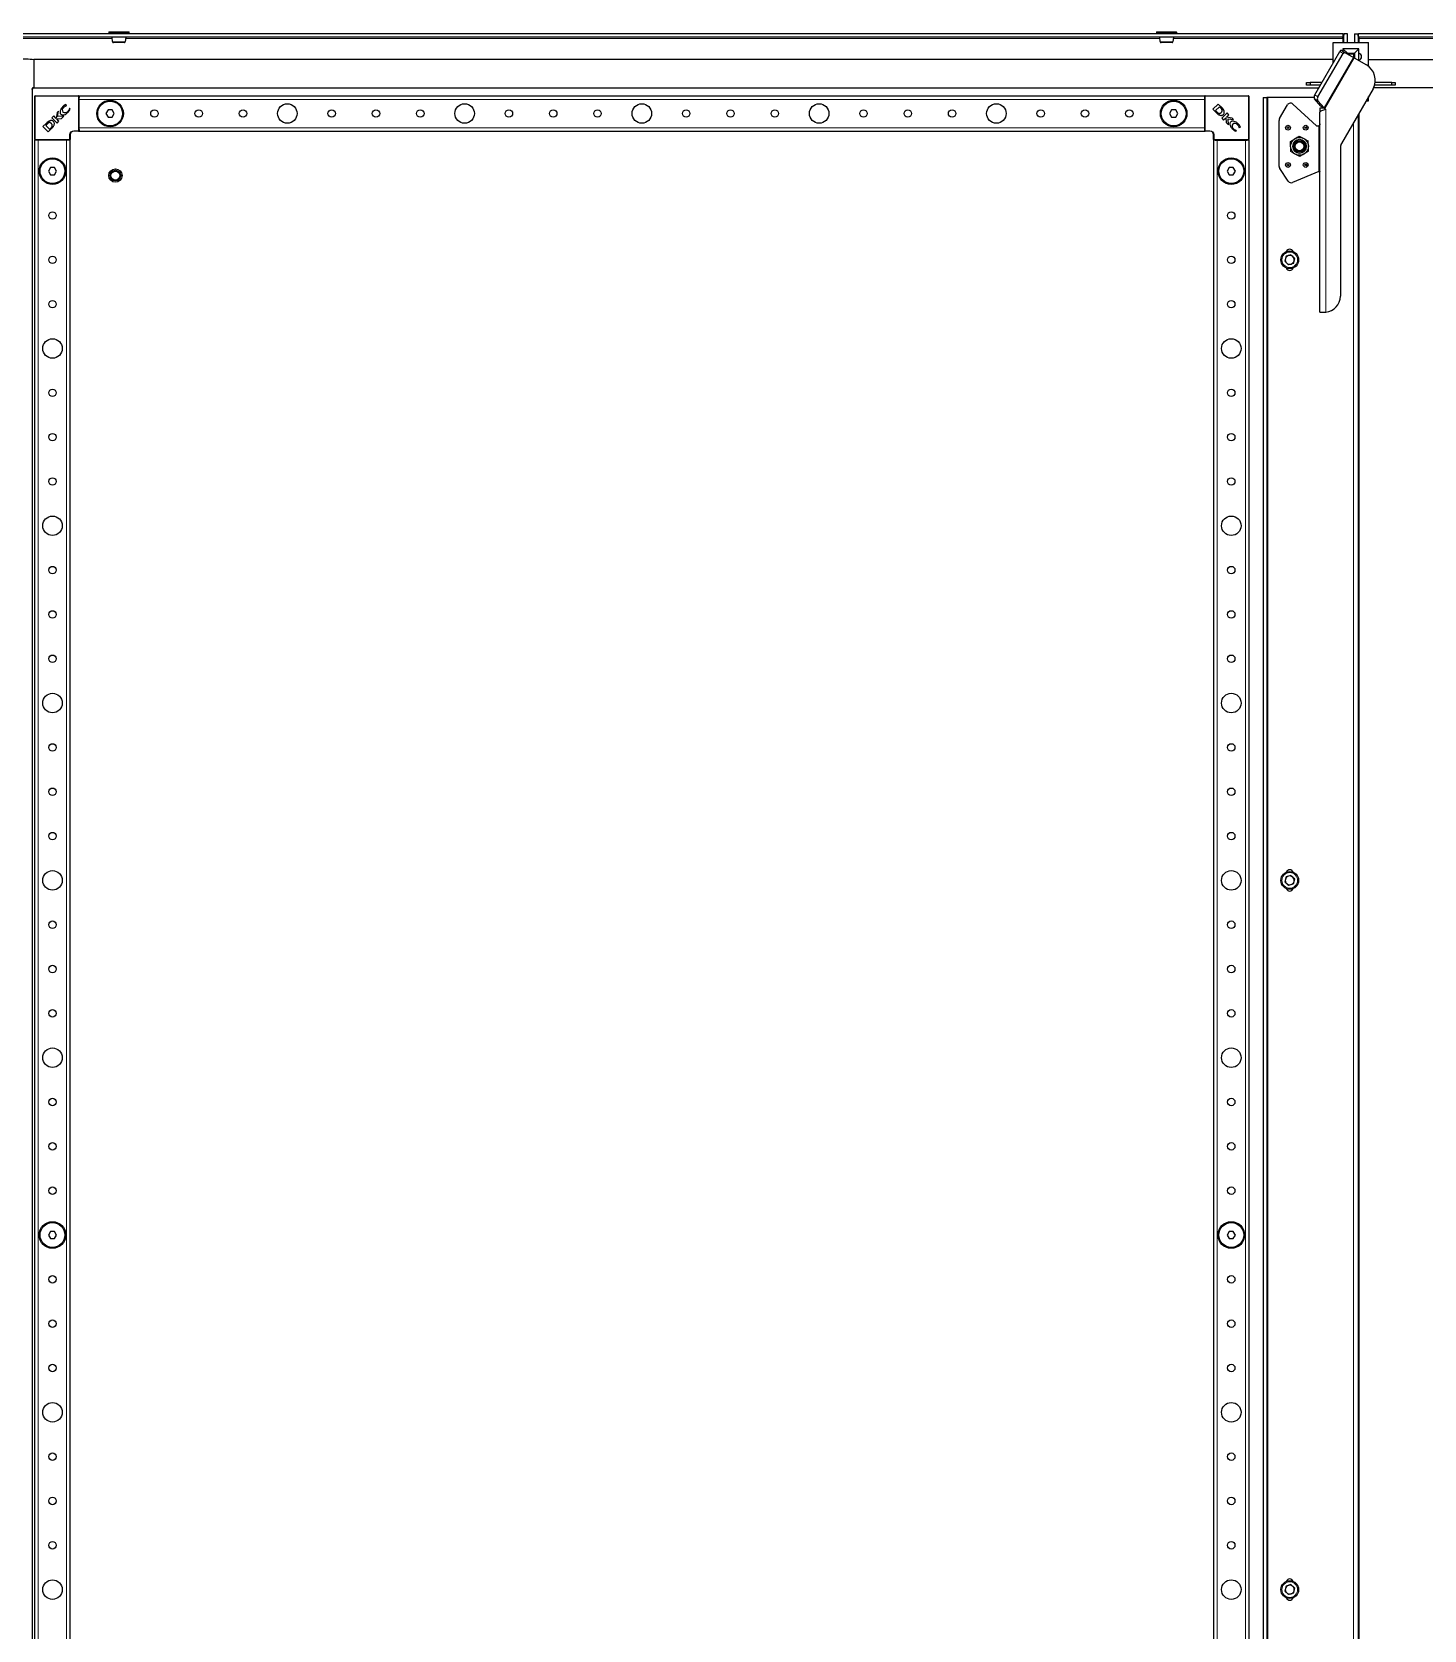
# Model space of a CAD drawing. Header units: millimetres. Extents: x -1565 to 3390, y -1390 to 1219.
# Drawn here: x -1167 to -381, y -444 to 457 of the extents above; entities that cross this region are included whole.
import ezdxf

# ---------------------------------------------------------------- set-up
doc = ezdxf.new("R2010")
doc.units = ezdxf.units.MM

msp = doc.modelspace()

# ---------------------------------------------------------------- linework, layer by layer
at = {"color": 7, "linetype": 'Continuous', "lineweight": 25}
for p, q in [((-426.74, 456.28), (-1217.14, 456.28)), ((-426.74, 454.28), (-1217.14, 454.28)), ((-1123.19, 457.03), (-1123.19, 456.28)), ((-1122.94, 457.28), (-1111.94, 457.28)), ((-1111.69, 456.28), (-1111.69, 457.03)), ((-532.19, 457.03), (-532.19, 456.28)), ((-531.94, 457.28), (-523.43, 457.28)), ((-523.43, 457.28), (-520.94, 457.28)), ((-520.69, 456.28), (-520.69, 457.03)), ((-432.44, 451.28), (-412.44, 451.28)), ((-432.44, 439.86), (-432.44, 451.28)), ((-426.83, 454.28), (-427.04, 453.68)), ((-426.74, 454.28), (-426.74, 456.28)), ((-424.44, 456.28), (-426.44, 456.28)), ((-426.44, 451.28), (-426.44, 456.28)), ((-424.44, 451.28), (-424.44, 456.28)), ((-420.44, 456.28), (-418.44, 456.28)), ((-420.44, 456.28), (-420.44, 451.28)), ((-418.44, 456.28), (-418.44, 451.28)), ((-418.14, 454.28), (-418.14, 456.28)), ((372.26, 456.28), (-418.14, 456.28)), ((372.26, 454.28), (-418.14, 454.28)), ((-417.84, 453.68), (-418.04, 454.28)), ((-412.44, 437.87), (-412.44, 451.28)), ((-1165.44, 441.78), (-1165.44, 426.11)), ((-432.44, 441.78), (-1165.44, 441.78)), ((-442.88, 421.78), (-428.74, 446.26)), ((-441.04, 420.72), (-426.9, 445.2)), ((-427.63, 446.77), (-425.79, 445.71)), ((-424.44, 445.33), (-426.94, 447.82)), ((-426.94, 447.82), (-426.94, 446.38)), ((-417.94, 447.82), (-426.94, 447.82)), ((-425.79, 445.71), (-421.03, 442.96)), ((-424.44, 444.94), (-424.44, 445.33)), ((-424.44, 445.33), (-423.94, 444.83)), ((-424.44, 445.33), (-420.43, 445.33)), ((-420.66, 442.75), (-421.03, 442.96)), ((-420.43, 445.33), (-420.93, 444.83)), ((-420.66, 442.75), (-413.72, 438.74)), ((-420.43, 445.33), (-417.94, 447.82)), ((-420.43, 445.33), (-420.43, 442.62)), ((-417.94, 445.26), (-417.94, 447.82)), ((-417.94, 441.38), (-417.94, 445.26)), ((-412.44, 441.78), (320.56, 441.78)), ((-417.94, 441.18), (-417.94, 441.38)), ((-1166.44, 424.78), (-1166.44, -867.22)), ((-1165.44, 425.78), (-440.56, 425.78)), ((-447.44, 427.28), (-447.44, 428.78)), ((-447.44, 428.78), (-445.44, 428.78)), ((-445.44, 427.28), (-447.44, 427.28)), ((-445.44, 428.78), (-445.44, 427.28)), ((-438.83, 428.78), (-445.44, 428.78)), ((-439.7, 427.28), (-445.44, 427.28)), ((-409.98, 425.23), (-427.81, 394.34)), ((320.56, 425.78), (-409.69, 425.78)), ((-399.44, 427.28), (-409.12, 427.28)), ((-399.44, 428.78), (-408.8, 428.78)), ((-399.44, 427.28), (-399.44, 428.78)), ((-399.44, 428.78), (-397.44, 428.78)), ((-397.44, 427.28), (-399.44, 427.28)), ((-397.44, 428.78), (-397.44, 427.28)), ((-1164.94, 396.58), (-1164.94, 420.98)), ((-1164.64, 421.28), (-1140.24, 421.28)), ((-1147, 415.74), (-1147.34, 416.43)), ((-1147.14, 415.6), (-1147, 415.74)), ((-1139.94, 420.98), (-1139.94, 421.28)), ((-1139.94, 421.28), (-504.94, 421.28)), ((-1139.94, 420.98), (-1139.94, 420.34)), ((-1139.94, 419.28), (-1139.94, 420.34)), ((-1139.94, 403.28), (-1139.94, 419.28)), ((-504.94, 420.98), (-504.94, 421.28)), ((-504.94, 420.34), (-504.94, 420.98)), ((-504.94, 419.28), (-504.94, 420.34)), ((-504.94, 403.28), (-504.94, 419.28)), ((-504.64, 421.28), (-480.24, 421.28)), ((-497.33, 416.64), (-500.29, 413.68)), ((-496.63, 415.11), (-498.81, 412.93)), ((-495.34, 414.64), (-497.33, 416.64)), ((-495.89, 414.39), (-496.63, 415.11)), ((-479.94, 420.98), (-479.94, 396.58)), ((-471.94, 420.28), (-471.94, -862.72)), ((-471.94, 420.28), (-469.94, 420.28)), ((-469.94, 420.28), (-469.94, -862.72)), ((-469.34, 420.28), (-469.94, 420.28)), ((-443.22, 420.28), (-469.34, 420.28)), ((-462.67, 408.44), (-458.21, 416.16)), ((-455.13, 416.6), (-441.94, 404.28)), ((-439.33, 415.5), (-442.91, 419.55)), ((-437.5, 414.44), (-441.07, 418.49)), ((-439.33, 415.5), (-437.5, 414.44)), ((-413.87, 418.48), (-412.44, 418.48)), ((-412.44, 418.48), (-412.44, 420.96)), ((-1158.3, 405.88), (-1160.29, 403.89)), ((-1154.24, 409.94), (-1155.29, 408.89)), ((-1155.29, 408.89), (-1152.33, 405.93)), ((-1152.85, 408.55), (-1154.24, 409.94)), ((-1152.36, 411.82), (-1152.85, 408.55)), ((-1152.51, 408.23), (-1149.85, 408.41)), ((-1151.27, 406.99), (-1152.51, 408.23)), ((-1151.57, 412.61), (-1152.36, 411.82)), ((-1152.33, 405.93), (-1151.27, 406.99)), ((-1152.04, 409.52), (-1151.57, 412.61)), ((-1148.57, 409.7), (-1152.04, 409.52)), ((-1149.85, 408.41), (-1148.57, 409.7)), ((-1145.19, 414.17), (-1145.3, 414.06)), ((-1144.94, 413.66), (-1145.19, 414.17)), ((-1123.59, 413.28), (-1124.75, 411.28)), ((-1124.75, 411.28), (-1123.59, 409.28)), ((-1121.28, 413.28), (-1123.59, 413.28)), ((-1123.59, 409.28), (-1121.28, 409.28)), ((-1120.13, 411.28), (-1121.28, 413.28)), ((-1121.28, 409.28), (-1120.13, 411.28)), ((-523.59, 413.28), (-524.75, 411.28)), ((-524.75, 411.28), (-523.59, 409.28)), ((-521.28, 413.28), (-523.59, 413.28)), ((-523.59, 409.28), (-521.28, 409.28)), ((-520.13, 411.28), (-521.28, 413.28)), ((-521.28, 409.28), (-520.13, 411.28)), ((-500.29, 413.68), (-498.4, 411.79)), ((-498.81, 412.93), (-498.13, 412.27)), ((-498.4, 411.79), (-498.38, 411.77)), ((-492.33, 411.63), (-495.29, 408.67)), ((-495.29, 408.67), (-494.23, 407.61)), ((-494.23, 407.61), (-492.99, 408.86)), ((-492.99, 408.86), (-492.81, 406.2)), ((-492.81, 406.2), (-491.53, 404.91)), ((-492.67, 409.2), (-491.28, 410.59)), ((-489.41, 408.71), (-492.67, 409.2)), ((-491.28, 410.59), (-492.33, 411.63)), ((-491.71, 408.38), (-488.61, 407.91)), ((-491.53, 404.91), (-491.71, 408.38)), ((-488.61, 407.91), (-489.41, 408.71)), ((-462.94, 381.39), (-462.94, 407.44)), ((-437.43, 414.28), (-439.94, 414.28)), ((-439.94, 414.28), (-439.94, 412.04)), ((-439.94, 299.28), (-439.94, 412.04)), ((-436.62, 413.6), (-437.19, 414.13)), ((-436.94, 413.9), (-436.94, 413.48)), ((-436.64, 413.57), (-436.62, 413.6)), ((-418.44, 410.57), (-418.44, -853)), ((-1160.29, 403.89), (-1157.33, 400.93)), ((-1158.05, 405.33), (-1158.77, 404.59)), ((-1158.77, 404.59), (-1156.59, 402.41)), ((-1157.33, 400.93), (-1155.44, 402.82)), ((-1156.59, 402.41), (-1155.93, 403.09)), ((-1155.44, 402.82), (-1155.42, 402.84)), ((-1144.94, 399.28), (-1144.94, 396.58)), ((-1140.24, 401.28), (-1142.94, 401.28)), ((-1139.94, 402.23), (-1139.94, 403.28)), ((-1139.94, 402.23), (-1139.94, 401.58)), ((-1139.94, 401.28), (-1139.94, 401.58)), ((-1139.94, 401.28), (-504.94, 401.28)), ((-504.94, 402.23), (-504.94, 403.28)), ((-504.94, 401.58), (-504.94, 402.23)), ((-504.94, 401.28), (-504.94, 401.58)), ((-501.94, 401.28), (-504.64, 401.28)), ((-499.94, 396.58), (-499.94, 399.28)), ((-487.57, 401.29), (-487.06, 401.53)), ((-487.06, 401.53), (-487.16, 401.64)), ((-485.62, 403.48), (-485.48, 403.35)), ((-485.48, 403.35), (-484.8, 403.68)), ((-456.51, 395.55), (-454.04, 397.05)), ((-451.58, 398.55), (-449.04, 397.17)), ((-441.94, 404.28), (-440.54, 404.28)), ((-440.3, 404.28), (-440.54, 404.28)), ((-1164.94, -838.72), (-1164.94, 396.28)), ((-1164.64, 396.28), (-1164.94, 396.28)), ((-1163.99, 396.28), (-1164.64, 396.28)), ((-1162.94, 396.28), (-1163.99, 396.28)), ((-1146.94, 396.28), (-1162.94, 396.28)), ((-1145.89, 396.28), (-1146.94, 396.28)), ((-1145.24, 396.28), (-1145.89, 396.28)), ((-1144.94, 396.28), (-1145.24, 396.28)), ((-1144.94, -838.72), (-1144.94, 396.28)), ((-499.94, 396.28), (-499.94, -838.72)), ((-499.94, 396.28), (-499.64, 396.28)), ((-498.99, 396.28), (-499.64, 396.28)), ((-498.99, 396.28), (-497.94, 396.28)), ((-497.94, 396.28), (-481.94, 396.28)), ((-481.94, 396.28), (-480.89, 396.28)), ((-480.24, 396.28), (-480.89, 396.28)), ((-480.24, 396.28), (-479.94, 396.28)), ((-479.94, 396.28), (-479.94, -838.72)), ((-451.3, 387.01), (-453.83, 388.39)), ((-446.37, 390.02), (-448.84, 388.51)), ((-428.35, 392.34), (-428.35, 308.28)), ((-1156.09, 380.78), (-1157.25, 378.78)), ((-1157.25, 378.78), (-1156.09, 376.78)), ((-1153.78, 380.78), (-1156.09, 380.78)), ((-1152.63, 378.78), (-1153.78, 380.78)), ((-1153.78, 376.78), (-1152.63, 378.78)), ((-491.09, 380.78), (-492.25, 378.78)), ((-492.25, 378.78), (-491.09, 376.78)), ((-488.78, 380.78), (-491.09, 380.78)), ((-487.63, 378.78), (-488.78, 380.78)), ((-488.78, 376.78), (-487.63, 378.78)), ((-457.84, 373.13), (-462.6, 380.28)), ((-440.54, 378.53), (-440.3, 378.78)), ((-440.54, 378.53), (-439.94, 378.64)), ((-1156.09, 376.78), (-1153.78, 376.78)), ((-491.09, 376.78), (-488.78, 376.78)), ((-440.54, 378.53), (-455.43, 372.38)), ((-459.04, 330.78), (-459.72, 327.97)), ((-457.62, 325.97), (-459.72, 327.97)), ((-456.26, 331.6), (-459.04, 330.78)), ((-454.84, 326.78), (-457.62, 325.97)), ((-456.26, 331.6), (-454.16, 329.6)), ((-454.84, 326.78), (-454.16, 329.6)), ((-439.94, 299.28), (-438.97, 299.28)), ((-438.97, 299.28), (-436.85, 299.28)), ((-459.04, -19.22), (-459.72, -22.03)), ((-457.62, -24.03), (-459.72, -22.03)), ((-456.26, -18.4), (-459.04, -19.22)), ((-454.84, -23.22), (-457.62, -24.03)), ((-456.26, -18.4), (-454.16, -20.4)), ((-454.84, -23.22), (-454.16, -20.4)), ((-1156.09, -219.22), (-1157.25, -221.22)), ((-1157.25, -221.22), (-1156.09, -223.22)), ((-1153.78, -219.22), (-1156.09, -219.22)), ((-1156.09, -223.22), (-1153.78, -223.22)), ((-1152.63, -221.22), (-1153.78, -219.22)), ((-1153.78, -223.22), (-1152.63, -221.22)), ((-491.09, -219.22), (-492.25, -221.22)), ((-492.25, -221.22), (-491.09, -223.22)), ((-488.78, -219.22), (-491.09, -219.22)), ((-491.09, -223.22), (-488.78, -223.22)), ((-487.63, -221.22), (-488.78, -219.22)), ((-488.78, -223.22), (-487.63, -221.22)), ((-459.04, -419.22), (-459.72, -422.03)), ((-457.62, -424.03), (-459.72, -422.03)), ((-456.26, -418.4), (-459.04, -419.22)), ((-454.84, -423.22), (-457.62, -424.03)), ((-456.26, -418.4), (-454.16, -420.4)), ((-454.84, -423.22), (-454.16, -420.4))]:
    msp.add_line(p, q, dxfattribs=at)
at = {"color": 8, "linetype": 'Continuous', "lineweight": 18}
for p, q in [((-1216.84, 453.68), (-1121.41, 453.68)), ((-1111.69, 457.03), (-1123.19, 457.03)), ((-1113.47, 453.68), (-530.41, 453.68)), ((-523.29, 457.03), (-532.19, 457.03)), ((-520.69, 457.03), (-523.29, 457.03)), ((-522.47, 453.68), (-427.04, 453.68)), ((-427.04, 453.68), (-427.04, 451.28)), ((-417.84, 451.28), (-417.84, 453.68)), ((-417.84, 453.68), (-322.41, 453.68)), ((-437.5, 414.44), (-421.03, 442.96)), ((-437.19, 414.13), (-420.66, 442.75)), ((-428.74, 446.26), (-426.9, 445.2)), ((-423.94, 444.83), (-423.94, 444.65)), ((-420.93, 444.83), (-423.94, 444.83)), ((-420.93, 442.91), (-420.93, 444.83)), ((-1164.64, 420.98), (-1164.94, 420.98)), ((-1164.64, 420.98), (-1164.64, 421.28)), ((-1164.64, 420.98), (-1164.64, 396.58)), ((-1140.24, 420.98), (-1164.64, 420.98)), ((-1140.24, 421.28), (-1140.24, 420.98)), ((-1140.24, 401.58), (-1140.24, 420.98)), ((-1139.94, 420.98), (-1140.24, 420.98)), ((-1139.94, 419.28), (-504.94, 419.28)), ((-504.64, 420.98), (-504.94, 420.98)), ((-504.64, 420.98), (-504.64, 421.28)), ((-504.64, 420.98), (-504.64, 401.58)), ((-480.24, 420.98), (-504.64, 420.98)), ((-480.24, 420.98), (-480.24, 421.28)), ((-480.24, 396.58), (-480.24, 420.98)), ((-480.24, 420.98), (-479.94, 420.98)), ((-469.34, -862.72), (-469.34, 420.28)), ((-442.91, 419.55), (-441.07, 418.49)), ((-442.88, 421.78), (-441.04, 420.72)), ((-436.64, 299.31), (-436.64, 413.57)), ((-421.04, 406.07), (-421.04, -848.5)), ((-417.84, -854.04), (-417.84, 411.61)), ((-1164.64, 396.58), (-1164.94, 396.58)), ((-1164.64, 396.58), (-1145.24, 396.58)), ((-1164.64, 396.58), (-1164.64, 396.28)), ((-1145.24, 396.58), (-1145.24, 399.28)), ((-1144.94, 399.28), (-1145.24, 399.28)), ((-1145.24, 396.58), (-1145.24, 396.28)), ((-1144.94, 396.58), (-1145.24, 396.58)), ((-1142.94, 401.58), (-1140.24, 401.58)), ((-1142.94, 401.28), (-1142.94, 401.58)), ((-1140.24, 401.58), (-1140.24, 401.28)), ((-1139.94, 401.58), (-1140.24, 401.58)), ((-1139.94, 403.28), (-504.94, 403.28)), ((-504.64, 401.58), (-504.94, 401.58)), ((-504.64, 401.28), (-504.64, 401.58)), ((-504.64, 401.58), (-501.94, 401.58)), ((-501.94, 401.28), (-501.94, 401.58)), ((-499.94, 399.28), (-499.64, 399.28)), ((-499.64, 396.58), (-499.94, 396.58)), ((-499.64, 399.28), (-499.64, 396.58)), ((-499.64, 396.58), (-480.24, 396.58)), ((-499.64, 396.28), (-499.64, 396.58)), ((-480.24, 396.28), (-480.24, 396.58)), ((-479.94, 396.58), (-480.24, 396.58)), ((-440.54, 378.53), (-440.54, 404.28)), ((-1162.94, -838.72), (-1162.94, 396.28)), ((-1146.94, -838.72), (-1146.94, 396.28)), ((-497.94, 396.28), (-497.94, -838.72)), ((-481.94, 396.28), (-481.94, -838.72))]:
    msp.add_line(p, q, dxfattribs=at)
at = {"color": 7, "linetype": 'Continuous', "lineweight": 25}
for centre, radius in [((-1122.44, 411.28), 7.5), ((-1122.44, 411.28), 7), ((-1022.44, 411.28), 5.5), ((-922.44, 411.28), 5.5), ((-822.44, 411.28), 5.5), ((-722.44, 411.28), 5.5), ((-622.44, 411.28), 5.5), ((-522.44, 411.28), 7.5), ((-522.44, 411.28), 7), ((-1097.44, 411.28), 2.1), ((-1072.44, 411.28), 2.1), ((-1047.44, 411.28), 2.1), ((-997.44, 411.28), 2.1), ((-972.44, 411.28), 2.1), ((-947.44, 411.28), 2.1), ((-897.44, 411.28), 2.1), ((-872.44, 411.28), 2.1), ((-847.44, 411.28), 2.1), ((-797.44, 411.28), 2.1), ((-772.44, 411.28), 2.1), ((-747.44, 411.28), 2.1), ((-697.44, 411.28), 2.1), ((-672.44, 411.28), 2.1), ((-647.44, 411.28), 2.1), ((-597.44, 411.28), 2.1), ((-572.44, 411.28), 2.1), ((-547.44, 411.28), 2.1), ((-457.94, 403.28), 1.35), ((-457.94, 403.28), 0.493), ((-451.44, 392.78), 5), ((-447.94, 403.28), 1.35), ((-447.94, 403.28), 0.493), ((-451.44, 392.78), 3.57), ((-451.44, 392.78), 3), ((-451.44, 392.78), 2.5), ((-1154.94, 378.78), 7.5), ((-1154.94, 378.78), 7), ((-1119.44, 376.28), 3.75), ((-1119.44, 376.28), 3), ((-1119.44, 376.28), 2.5), ((-489.94, 378.78), 7.5), ((-489.94, 378.78), 7), ((-457.94, 382.28), 1.35), ((-457.94, 382.28), 0.493), ((-447.94, 382.28), 1.35), ((-447.94, 382.28), 0.493), ((-1154.94, 353.78), 2.1), ((-489.94, 353.78), 2.1), ((-456.94, 328.78), 5), ((-1154.94, 328.78), 2.1), ((-489.94, 328.78), 2.1), ((-1154.94, 303.78), 2.1), ((-489.94, 303.78), 2.1), ((-1154.94, 278.78), 5.5), ((-489.94, 278.78), 5.5), ((-1154.94, 253.78), 2.1), ((-489.94, 253.78), 2.1), ((-1154.94, 228.78), 2.1), ((-489.94, 228.78), 2.1), ((-1154.94, 203.78), 2.1), ((-489.94, 203.78), 2.1), ((-1154.94, 178.78), 5.5), ((-489.94, 178.78), 5.5), ((-1154.94, 153.78), 2.1), ((-489.94, 153.78), 2.1), ((-1154.94, 128.78), 2.1), ((-489.94, 128.78), 2.1), ((-1154.94, 103.78), 2.1), ((-489.94, 103.78), 2.1), ((-1154.94, 78.78), 5.5), ((-489.94, 78.78), 5.5), ((-1154.94, 53.78), 2.1), ((-489.94, 53.78), 2.1), ((-1154.94, 28.78), 2.1), ((-489.94, 28.78), 2.1), ((-1154.94, 3.78), 2.1), ((-489.94, 3.78), 2.1), ((-1154.94, -21.22), 5.5), ((-489.94, -21.22), 5.5), ((-456.94, -21.22), 5), ((-1154.94, -46.22), 2.1), ((-489.94, -46.22), 2.1), ((-1154.94, -71.22), 2.1), ((-489.94, -71.22), 2.1), ((-1154.94, -96.22), 2.1), ((-489.94, -96.22), 2.1), ((-1154.94, -121.22), 5.5), ((-489.94, -121.22), 5.5), ((-1154.94, -146.22), 2.1), ((-489.94, -146.22), 2.1), ((-1154.94, -171.22), 2.1), ((-489.94, -171.22), 2.1), ((-1154.94, -196.22), 2.1), ((-489.94, -196.22), 2.1), ((-1154.94, -221.22), 7.5), ((-1154.94, -221.22), 7), ((-489.94, -221.22), 7.5), ((-489.94, -221.22), 7), ((-1154.94, -246.22), 2.1), ((-489.94, -246.22), 2.1), ((-1154.94, -271.22), 2.1), ((-489.94, -271.22), 2.1), ((-1154.94, -296.22), 2.1), ((-489.94, -296.22), 2.1), ((-1154.94, -321.22), 5.5), ((-489.94, -321.22), 5.5), ((-1154.94, -346.22), 2.1), ((-489.94, -346.22), 2.1), ((-1154.94, -371.22), 2.1), ((-489.94, -371.22), 2.1), ((-1154.94, -396.22), 2.1), ((-489.94, -396.22), 2.1), ((-1154.94, -421.22), 5.5), ((-489.94, -421.22), 5.5), ((-456.94, -421.22), 5)]:
    msp.add_circle(centre, radius, dxfattribs=at)
at = {"color": 8, "linetype": 'Continuous', "lineweight": 18}
for centre, radius in [((-451.44, 392.78), 3.97), ((-456.94, 328.78), 4.4), ((-456.94, -21.22), 4.4), ((-456.94, -421.22), 4.4)]:
    msp.add_circle(centre, radius, dxfattribs=at)
at = {"color": 7, "linetype": 'Continuous', "lineweight": 25}
for centre, radius, start, end in [((-1122.94, 457.03), 0.25, 90, 180), ((-1120.55, 451.78), 0.5, 195.31604, 270.02276), ((-1114.33, 451.78), 0.5, 269.99815, 345.40011), ((-1111.94, 457.03), 0.25, 0, 90), ((-531.94, 457.03), 0.25, 90, 180), ((-529.55, 451.78), 0.5, 195.24646, 270.04596), ((-523.33, 451.78), 0.5, 269.96367, 344.83397), ((-520.94, 457.03), 0.25, 0, 90), ((-427.91, 445.93), 0.893, 71.42175, 158.04947), ((-426.08, 444.87), 0.893, 71.42175, 158.04947), ((-418.44, 443.32), 2, 284.47751, 75.52249), ((-418.72, 430.08), 10, 330.95313, 60), ((-1164.64, 420.98), 0.3, 90, 180), ((-1147.43, 413.29), 1.97, 128.45405, 215.887), ((-1140.24, 420.98), 0.3, 0, 90), ((-504.64, 420.98), 0.3, 90, 180), ((-498.55, 410.98), 4.87, 20.34448, 48.77765), ((-480.24, 420.98), 0.3, 0, 90), ((-456.5, 415.13), 2, 46.97493, 149.03624), ((-441.26, 420.64), 1.98, 144.95207, 213.44806), ((-439.42, 419.58), 1.98, 144.95207, 213.44806), ((-1154.64, 402.67), 4.87, 110.34448, 138.77765), ((-1153.87, 400.86), 6.12, 126.98881, 133.07444), ((-1147.87, 413.69), 1.94, 233.30966, 322.34638), ((-500.36, 410.21), 6.12, 36.98881, 43.07444), ((-487.94, 403.77), 1.97, 38.45405, 125.887), ((-460.94, 407.44), 2, 150, 180), ((-1164.64, 396.58), 0.3, 180, 270), ((-1145.24, 396.58), 0.3, 270, 0), ((-1142.94, 399.28), 2, 90, 180), ((-1140.24, 401.58), 0.3, 270, 0), ((-504.64, 401.58), 0.3, 180, 270), ((-501.94, 399.28), 2, 0, 90), ((-499.64, 396.58), 0.3, 180, 270), ((-487.53, 404.21), 1.94, 143.30966, 232.34638), ((-480.24, 396.58), 0.3, 270, 0), ((-424.35, 392.34), 4, 150, 180), ((-460.94, 381.39), 2, 180, 213.69007), ((-456.18, 374.24), 2, 213.69007, 291.80141), ((-456.94, 332.78), 2, 18.20996, 161.79004), ((-456.94, 328.78), 2.51, 166.35345, 226.35345), ((-456.94, 328.78), 2.51, 106.35345, 166.35345), ((-456.94, 328.78), 2.51, 226.35345, 286.35345), ((-456.94, 328.78), 2.51, 46.35345, 106.35345), ((-456.94, 328.78), 2.51, 286.35345, 346.35345), ((-456.94, 328.78), 2.51, 346.35345, 46.35345), ((-456.94, 324.78), 2, 198.20996, 341.79004), ((-437.35, 308.28), 9, 274.50464, 0), ((-456.94, -17.22), 2, 18.20996, 161.79004), ((-456.94, -21.22), 2.51, 166.35345, 226.35345), ((-456.94, -21.22), 2.51, 106.35345, 166.35345), ((-456.94, -25.22), 2, 198.20996, 341.79004), ((-456.94, -21.22), 2.51, 226.35345, 286.35345), ((-456.94, -21.22), 2.51, 46.35345, 106.35345), ((-456.94, -21.22), 2.51, 286.35345, 346.35345), ((-456.94, -21.22), 2.51, 346.35345, 46.35345), ((-456.94, -421.22), 2.51, 166.35345, 226.35345), ((-456.94, -421.22), 2.51, 106.35345, 166.35345), ((-456.94, -417.22), 2, 18.20996, 161.79004), ((-456.94, -421.22), 2.51, 226.35345, 286.35345), ((-456.94, -421.22), 2.51, 46.35345, 106.35345), ((-456.94, -421.22), 2.51, 286.35345, 346.35345), ((-456.94, -421.22), 2.51, 346.35345, 46.35345), ((-456.94, -425.22), 2, 198.20996, 341.79004)]:
    msp.add_arc(centre, radius, start, end, dxfattribs=at)
at = {"color": 8, "linetype": 'Continuous', "lineweight": 18}
for centre, start, end in [((-1142.94, 399.28), 90, 180), ((-501.94, 399.28), 0, 90)]:
    msp.add_arc(centre, 2.3, start, end, dxfattribs=at)
at = {"color": 7, "linetype": 'Continuous', "lineweight": 25}
for points, knots in [([(-1121.46, 454.28), (-1121.46, 454.15), (-1121.44, 453.24), (-1121.22, 452.37), (-1121.03, 451.63)], [0, 0, 0, 0, 0.14185, 1, 1, 1, 1]), ([(-1119.14, 451.28), (-1119.33, 451.28), (-1119.8, 451.28), (-1120.35, 451.28), (-1120.48, 451.28), (-1120.54, 451.28)], [0, 0, 0, 0, 0.256553, 0.627981, 1, 1, 1, 1]), ([(-1114.33, 451.28), (-1114.37, 451.28), (-1114.45, 451.28), (-1115.01, 451.28), (-1115.82, 451.28), (-1116.81, 451.28), (-1117.87, 451.28), (-1118.66, 451.28), (-1119.05, 451.28), (-1119.14, 451.28)], [0, 0, 0, 0, 0.158514, 0.317278, 0.475863, 0.634247, 0.792477, 0.950708, 1, 1, 1, 1]), ([(-1113.85, 451.63), (-1113.66, 452.37), (-1113.44, 453.24), (-1113.42, 454.15), (-1113.42, 454.28)], [0, 0, 0, 0, 0.85815, 1, 1, 1, 1]), ([(-530.46, 454.28), (-530.46, 454.15), (-530.44, 453.24), (-530.22, 452.37), (-530.03, 451.63)], [0, 0, 0, 0, 0.1418495, 1, 1, 1, 1]), ([(-523.37, 451.28), (-523.36, 451.28), (-523.31, 451.28), (-523.59, 451.28), (-524.11, 451.28), (-524.83, 451.28), (-525.68, 451.28), (-526.75, 451.28), (-527.77, 451.28), (-528.65, 451.28), (-529.26, 451.28), (-529.56, 451.28), (-529.52, 451.28), (-529.51, 451.28)], [0, 0, 0, 0, 0.0338399, 0.141254, 0.2486978, 0.3157737, 0.4233143, 0.530846, 0.6382096, 0.7457063, 0.853372, 0.9609167, 1, 1, 1, 1]), ([(-522.85, 451.63), (-522.66, 452.37), (-522.44, 453.24), (-522.42, 454.15), (-522.42, 454.28)], [0, 0, 0, 0, 0.85815, 1, 1, 1, 1]), ([(-426.44, 456.28), (-426.46, 455.9), (-426.5, 455.33), (-426.68, 454.76), (-426.74, 454.57)], [0, 0, 0, 0, 0.662931, 1, 1, 1, 1]), ([(-418.14, 454.6), (-418.18, 454.73), (-418.38, 455.29), (-418.41, 455.85), (-418.44, 456.28)], [0, 0, 0, 0, 0.2265409, 1, 1, 1, 1]), ([(-1180.44, 424.78), (-1180.85, 426.46), (-1181.58, 429.5), (-1181.67, 433.81), (-1180.7, 437.37), (-1178.65, 439.82), (-1176.01, 441.24), (-1172.99, 441.98), (-1169.39, 442.19), (-1166.82, 441.92), (-1165.44, 441.78)], [0, 0, 0, 0, 0.1760674, 0.3182248, 0.4355964, 0.5434819, 0.6338893, 0.7371517, 0.8581828, 1, 1, 1, 1]), ([(-1166.48, 424.78), (-1166.46, 424.92), (-1166.43, 425.16), (-1166.3, 425.36), (-1166.18, 425.45), (-1166.13, 425.56), (-1166.11, 425.63), (-1166.09, 425.68), (-1166.08, 425.72), (-1166.06, 425.76), (-1166.03, 425.8), (-1165.97, 425.85), (-1165.85, 425.92), (-1165.66, 425.95), (-1165.52, 425.95), (-1165.44, 425.95)], [0, 0, 0, 0, 0.233411, 0.418546, 0.549351, 0.595026, 0.631329, 0.647111, 0.661994, 0.676639, 0.691742, 0.725563, 0.766794, 0.872627, 1, 1, 1, 1]), ([(-1165.44, 425.78), (-1165.66, 425.63), (-1166.07, 425.37), (-1166.32, 424.96), (-1166.44, 424.78)], [0, 0, 0, 0, 0.556114, 1, 1, 1, 1]), ([(-1149.07, 415.19), (-1149.4, 414.82), (-1150.01, 414.12), (-1150.57, 412.95), (-1150.7, 412.01), (-1150.55, 411.37), (-1150.36, 411.14), (-1150.27, 411.02)], [0, 0, 0, 0, 0.315674, 0.58952, 0.813199, 0.909026, 1, 1, 1, 1]), ([(-1147.34, 416.43), (-1147.67, 416.24), (-1148.3, 415.9), (-1148.83, 415.42), (-1149.07, 415.19)], [0, 0, 0, 0, 0.5368, 1, 1, 1, 1]), ([(-1148.65, 414.83), (-1148.39, 415.05), (-1147.95, 415.42), (-1147.38, 415.55), (-1147.14, 415.6)], [0, 0, 0, 0, 0.579608, 1, 1, 1, 1]), ([(-1155.56, 405.67), (-1155.66, 405.76), (-1155.83, 405.92), (-1156.11, 406.1), (-1156.38, 406.2), (-1156.71, 406.2), (-1157.11, 406.04), (-1157.39, 405.86), (-1157.55, 405.75)], [0, 0, 0, 0, 0.176808, 0.319231, 0.43938, 0.552395, 0.749205, 1, 1, 1, 1]), ([(-1154.29, 404.17), (-1154.18, 404.37), (-1153.97, 404.76), (-1153.86, 405.39), (-1153.9, 405.99), (-1154.1, 406.52), (-1154.46, 406.96), (-1154.97, 407.25), (-1155.63, 407.36), (-1156.08, 407.28), (-1156.33, 407.24)], [0, 0, 0, 0, 0.138091, 0.265455, 0.384013, 0.496103, 0.605759, 0.71979, 0.847662, 1, 1, 1, 1]), ([(-1155.93, 403.09), (-1155.74, 403.29), (-1155.39, 403.66), (-1155.06, 404.19), (-1155, 404.64), (-1155.07, 404.99), (-1155.26, 405.34), (-1155.45, 405.55), (-1155.56, 405.67)], [0, 0, 0, 0, 0.274676, 0.503042, 0.607381, 0.716579, 0.843412, 1, 1, 1, 1]), ([(-1150.27, 411.02), (-1150.11, 410.89), (-1149.78, 410.6), (-1149.08, 410.44), (-1148.2, 410.57), (-1147.13, 411.13), (-1146.44, 411.77), (-1146.04, 412.14)], [0, 0, 0, 0, 0.130532, 0.266031, 0.423997, 0.666819, 1, 1, 1, 1]), ([(-1145.3, 414.06), (-1145.44, 413.74), (-1145.71, 413.17), (-1146.13, 412.71), (-1146.33, 412.5)], [0, 0, 0, 0, 0.547643, 1, 1, 1, 1]), ([(-1146.04, 412.14), (-1145.8, 412.41), (-1145.37, 412.87), (-1145.07, 413.42), (-1144.94, 413.66)], [0, 0, 0, 0, 0.577653, 1, 1, 1, 1]), ([(-498.38, 411.77), (-498.31, 411.69), (-498.15, 411.54), (-497.98, 411.39), (-497.9, 411.31)], [0, 0, 0, 0, 0.486421, 1, 1, 1, 1]), ([(-498.13, 412.27), (-497.93, 412.08), (-497.57, 411.73), (-497.03, 411.41), (-496.58, 411.35), (-496.24, 411.41), (-495.88, 411.6), (-495.67, 411.8), (-495.56, 411.91)], [0, 0, 0, 0, 0.274676, 0.503042, 0.607381, 0.716579, 0.843412, 1, 1, 1, 1]), ([(-497.9, 411.31), (-497.75, 411.18), (-497.48, 410.93), (-497.19, 410.72), (-497.05, 410.63)], [0, 0, 0, 0, 0.5518299, 1, 1, 1, 1]), ([(-497.05, 410.63), (-496.85, 410.52), (-496.46, 410.32), (-495.83, 410.2), (-495.24, 410.24), (-494.7, 410.44), (-494.27, 410.8), (-493.97, 411.31), (-493.86, 411.97), (-493.94, 412.43), (-493.99, 412.68)], [0, 0, 0, 0, 0.138091, 0.265455, 0.384013, 0.496103, 0.605759, 0.71979, 0.847662, 1, 1, 1, 1]), ([(-495.56, 411.91), (-495.46, 412), (-495.3, 412.18), (-495.12, 412.45), (-495.03, 412.73), (-495.03, 413.05), (-495.18, 413.46), (-495.37, 413.74), (-495.47, 413.89)], [0, 0, 0, 0, 0.176808, 0.319231, 0.43938, 0.552395, 0.749205, 1, 1, 1, 1]), ([(-490.2, 406.62), (-490.34, 406.45), (-490.62, 406.12), (-490.78, 405.42), (-490.65, 404.55), (-490.09, 403.47), (-489.45, 402.79), (-489.08, 402.39)], [0, 0, 0, 0, 0.130532, 0.266031, 0.423997, 0.666819, 1, 1, 1, 1]), ([(-486.03, 405.41), (-486.41, 405.74), (-487.1, 406.36), (-488.27, 406.91), (-489.21, 407.05), (-489.85, 406.89), (-490.09, 406.71), (-490.2, 406.62)], [0, 0, 0, 0, 0.315674, 0.58952, 0.813199, 0.909026, 1, 1, 1, 1]), ([(-1155.42, 402.84), (-1155.35, 402.92), (-1155.19, 403.07), (-1155.04, 403.24), (-1154.97, 403.32)], [0, 0, 0, 0, 0.486421, 1, 1, 1, 1]), ([(-1154.97, 403.32), (-1154.83, 403.47), (-1154.59, 403.74), (-1154.38, 404.04), (-1154.29, 404.17)], [0, 0, 0, 0, 0.55183, 1, 1, 1, 1]), ([(-489.08, 402.39), (-488.81, 402.14), (-488.35, 401.72), (-487.8, 401.41), (-487.57, 401.29)], [0, 0, 0, 0, 0.5776526, 1, 1, 1, 1]), ([(-487.16, 401.64), (-487.48, 401.79), (-488.05, 402.05), (-488.51, 402.48), (-488.72, 402.67)], [0, 0, 0, 0, 0.547643, 1, 1, 1, 1]), ([(-486.39, 405), (-486.18, 404.74), (-485.8, 404.29), (-485.67, 403.72), (-485.62, 403.48)], [0, 0, 0, 0, 0.5796082, 1, 1, 1, 1]), ([(-484.8, 403.68), (-484.98, 404.02), (-485.32, 404.65), (-485.81, 405.17), (-486.03, 405.41)], [0, 0, 0, 0, 0.5368, 1, 1, 1, 1]), ([(-454.04, 397.05), (-453.98, 397.09), (-453.15, 397.59), (-452.34, 398.09), (-451.58, 398.55)], [0, 0, 0, 0, 0.070201, 1, 1, 1, 1]), ([(-449.04, 397.17), (-448.98, 397.14), (-448.13, 396.67), (-447.29, 396.21), (-446.51, 395.79)], [0, 0, 0, 0, 0.070201, 1, 1, 1, 1]), ([(-456.44, 392.66), (-456.44, 392.92), (-456.47, 393.9), (-456.49, 394.85), (-456.51, 395.55)], [0, 0, 0, 0, 0.268634, 1, 1, 1, 1]), ([(-456.37, 389.78), (-456.37, 390.02), (-456.4, 390.96), (-456.42, 391.94), (-456.44, 392.66)], [0, 0, 0, 0, 0.257551, 1, 1, 1, 1]), ([(-453.83, 388.39), (-453.89, 388.43), (-454.75, 388.89), (-455.59, 389.35), (-456.37, 389.78)], [0, 0, 0, 0, 0.070201, 1, 1, 1, 1]), ([(-448.84, 388.51), (-448.89, 388.48), (-449.73, 387.97), (-450.54, 387.47), (-451.3, 387.01)], [0, 0, 0, 0, 0.070201, 1, 1, 1, 1]), ([(-446.44, 392.9), (-446.45, 393.17), (-446.47, 394.14), (-446.49, 395.09), (-446.51, 395.79)], [0, 0, 0, 0, 0.268634, 1, 1, 1, 1]), ([(-446.37, 390.02), (-446.38, 390.26), (-446.4, 391.2), (-446.42, 392.18), (-446.44, 392.9)], [0, 0, 0, 0, 0.257551, 1, 1, 1, 1])]:
    msp.add_open_spline(points, degree=3, knots=knots, dxfattribs=at)
at = {"color": 8, "linetype": 'Continuous', "lineweight": 18}
for points, knots in [([(-1121, 451.66), (-1121.01, 451.66), (-1121.07, 451.66), (-1120.76, 451.66), (-1120.18, 451.66), (-1119.63, 451.66), (-1119.41, 451.66)], [0, 0, 0, 0, 0.083271, 0.424284, 0.764725, 1, 1, 1, 1]), ([(-1119.41, 451.66), (-1119.3, 451.66), (-1118.85, 451.66), (-1118.33, 451.66), (-1117.53, 451.66), (-1116.71, 451.66), (-1115.57, 451.66), (-1114.62, 451.66), (-1114.03, 451.66), (-1113.78, 451.66), (-1113.85, 451.66), (-1113.86, 451.66)], [0, 0, 0, 0, 0.048751, 0.204942, 0.205393, 0.362034, 0.518827, 0.675799, 0.832923, 0.989778, 1, 1, 1, 1]), ([(-529.99, 451.66), (-530, 451.66), (-530.05, 451.66), (-529.7, 451.66), (-529, 451.66), (-527.98, 451.66), (-526.79, 451.66), (-525.56, 451.66), (-524.58, 451.66), (-523.75, 451.66), (-523.15, 451.66), (-522.82, 451.66), (-522.88, 451.66), (-522.89, 451.66)], [0, 0, 0, 0, 0.038891, 0.14638, 0.253973, 0.361383, 0.468681, 0.576165, 0.683665, 0.750707, 0.858068, 0.965424, 1, 1, 1, 1])]:
    msp.add_open_spline(points, degree=3, knots=knots, dxfattribs=at)
at = {"color": 7, "linetype": 'Continuous', "lineweight": 25}
for points in [[(-427.04, 453.68), (-427.01, 453.76), (-426.96, 453.92), (-426.89, 454.12), (-426.81, 454.26), (-426.76, 454.27), (-426.74, 454.28)], [(-418.14, 454.28), (-418.11, 454.27), (-418.06, 454.26), (-417.99, 454.12), (-417.91, 453.92), (-417.86, 453.76), (-417.84, 453.68)], [(-439.33, 415.5), (-439.19, 415.4), (-438.89, 415.21), (-438.36, 414.87), (-437.78, 414.51), (-437.38, 414.26), (-437.19, 414.13)], [(-436.64, 413.57), (-437.07, 413.45), (-437.94, 413.19), (-439.03, 412.81), (-439.79, 412.42), (-439.89, 412.17), (-439.94, 412.04)], [(-437.5, 414.44), (-437.48, 414.42), (-437.43, 414.37), (-437.36, 414.29), (-437.27, 414.21), (-437.21, 414.16), (-437.19, 414.13)], [(-439.94, 405.48), (-439.96, 405.28), (-440, 404.88), (-440.2, 404.48), (-440.3, 404.28)], [(-440.3, 378.78), (-440.25, 378.77), (-440.15, 378.75), (-440.03, 378.71), (-439.96, 378.68), (-439.95, 378.65), (-439.94, 378.64)], [(-438.97, 299.28), (-438.81, 299.28), (-438.49, 299.29), (-437.91, 299.3), (-437.29, 299.3), (-436.86, 299.31), (-436.64, 299.31)], [(-436.85, 299.28), (-436.84, 299.28), (-436.81, 299.29), (-436.76, 299.3), (-436.7, 299.3), (-436.66, 299.31), (-436.64, 299.31)]]:
    msp.add_open_spline(points, degree=3, dxfattribs=at)

doc.saveas('drawing.dxf')
